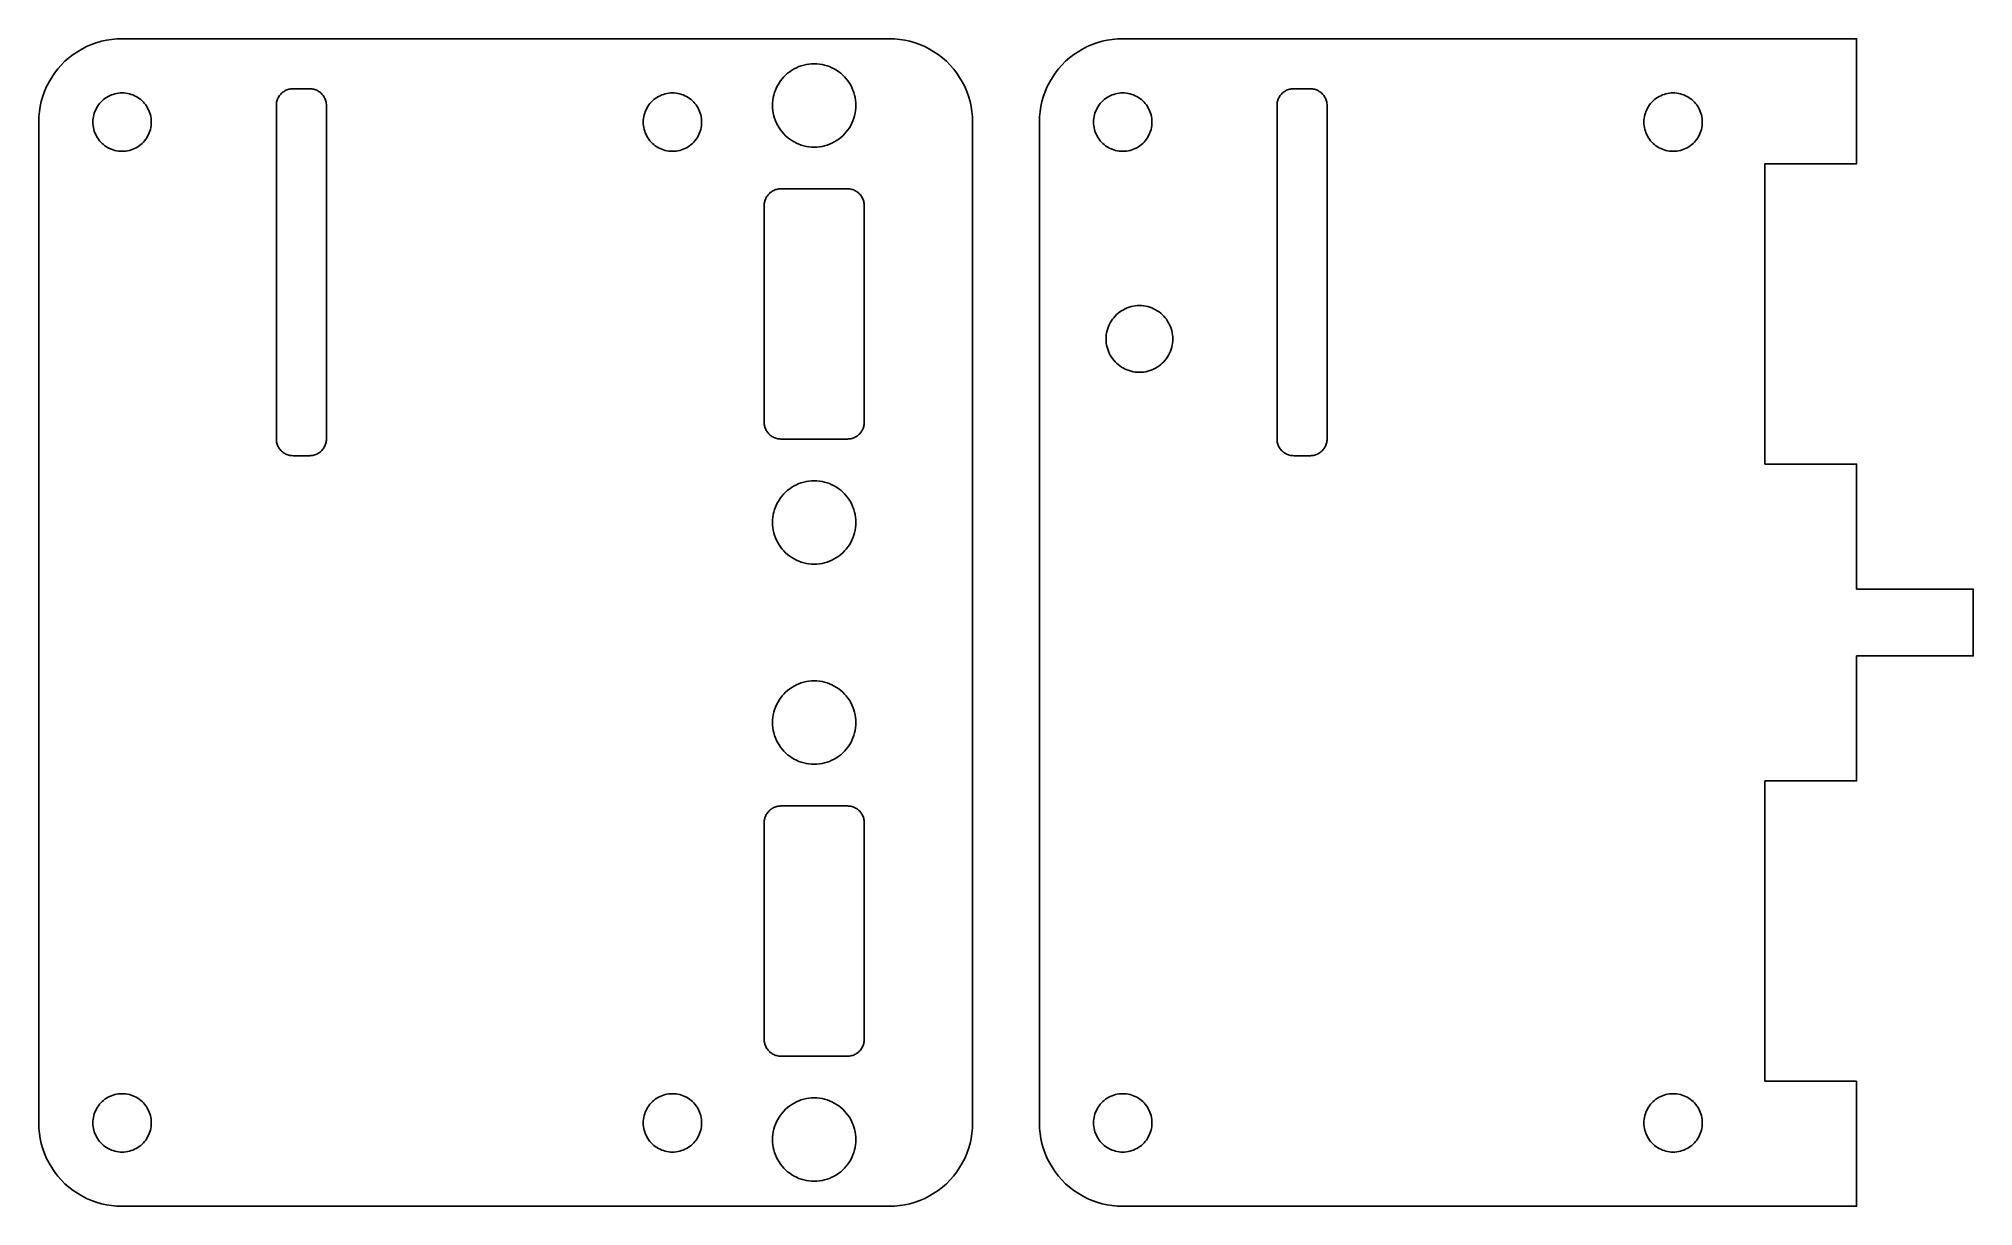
# Model space of a CAD drawing. Extents: x 0 to 116, y 0 to 70.
import ezdxf

# ---------------------------------------------------------------- set-up
doc = ezdxf.new("R2010")
doc.units = 0
doc.layers.get('0').update_dxf_attribs({"linetype": 'CONTINUOUS'})

msp = doc.modelspace()

# ---------------------------------------------------------------- linework, layer by layer
for points in [[(51.314, 0.00987), (51.6267, 0.03943), (51.9369, 0.08856), (52.2434, 0.15708), (52.5451, 0.24472), (52.8406, 0.35112), (53.1289, 0.47586), (53.4088, 0.61847), (53.6791, 0.77836), (53.9389, 0.95491), (54.1871, 1.14743), (54.4227, 1.35516), (54.6448, 1.57726), (54.8526, 1.81288), (55.0451, 2.06107), (55.2216, 2.32087), (55.3815, 2.59123), (55.5241, 2.8711), (55.6489, 3.15938), (55.7553, 3.45492), (55.8429, 3.75655), (55.9114, 4.06309), (55.9606, 4.37333), (55.9901, 4.68605), (56, 5), (56, 65), (55.9901, 65.314), (55.9606, 65.6267), (55.9114, 65.9369), (55.8429, 66.2434), (55.7553, 66.5451), (55.6489, 66.8406), (55.5241, 67.1289), (55.3815, 67.4088), (55.2216, 67.6791), (55.0451, 67.9389), (54.8526, 68.1871), (54.6448, 68.4227), (54.4227, 68.6448), (54.1871, 68.8526), (53.9389, 69.0451), (53.6791, 69.2216), (53.4088, 69.3815), (53.1289, 69.5241), (52.8406, 69.6489), (52.5451, 69.7553), (52.2434, 69.8429), (51.9369, 69.9114), (51.6267, 69.9606), (51.314, 69.9901), (51, 70), (5, 70), (4.68605, 69.9901), (4.37333, 69.9606), (4.06309, 69.9114), (3.75655, 69.8429), (3.45492, 69.7553), (3.15938, 69.6489), (2.8711, 69.5241), (2.59123, 69.3815), (2.32087, 69.2216), (2.06107, 69.0451), (1.81288, 68.8526), (1.57726, 68.6448), (1.35516, 68.4227), (1.14743, 68.1871), (0.95491, 67.9389), (0.77836, 67.6791), (0.61847, 67.4088), (0.47586, 67.1289), (0.35112, 66.8406), (0.24472, 66.5451), (0.15708, 66.2434), (0.08856, 65.9369), (0.03943, 65.6267), (0.00987, 65.314), (0, 65), (0, 5), (0.00987, 4.68605), (0.03943, 4.37333), (0.08856, 4.06309), (0.15708, 3.75655), (0.24472, 3.45492), (0.35112, 3.15938), (0.47586, 2.8711), (0.61847, 2.59123), (0.77836, 2.32087), (0.95491, 2.06107), (1.14743, 1.81288), (1.35516, 1.57726), (1.57726, 1.35516), (1.81288, 1.14743), (2.06107, 0.95491), (2.32087, 0.77836), (2.59123, 0.61847), (2.8711, 0.47586), (3.15938, 0.35112), (3.45492, 0.24472), (3.75655, 0.15708), (4.06309, 0.08856), (4.37333, 0.03943), (4.68605, 0.00987), (5, 0), (51, 0)], [(109, 7.5), (103.5, 7.5), (103.5, 25.5), (109, 25.5), (109, 33), (116, 33), (116, 37), (109, 37), (109, 44.5), (103.5, 44.5), (103.5, 62.5), (109, 62.5), (109, 70), (65, 70), (64.686, 69.9901), (64.3733, 69.9606), (64.0631, 69.9114), (63.7566, 69.8429), (63.4549, 69.7553), (63.1594, 69.6489), (62.8711, 69.5241), (62.5912, 69.3815), (62.3209, 69.2216), (62.0611, 69.0451), (61.8129, 68.8526), (61.5773, 68.6448), (61.3552, 68.4227), (61.1474, 68.1871), (60.9549, 67.9389), (60.7784, 67.6791), (60.6185, 67.4088), (60.4759, 67.1289), (60.3511, 66.8406), (60.2447, 66.5451), (60.1571, 66.2434), (60.0886, 65.9369), (60.0394, 65.6267), (60.0099, 65.314), (60, 65), (60, 5), (60.0099, 4.68605), (60.0394, 4.37333), (60.0886, 4.06309), (60.1571, 3.75655), (60.2447, 3.45492), (60.3511, 3.15938), (60.4759, 2.8711), (60.6185, 2.59123), (60.7784, 2.32087), (60.9549, 2.06107), (61.1474, 1.81288), (61.3552, 1.57726), (61.5773, 1.35516), (61.8129, 1.14743), (62.0611, 0.95491), (62.3209, 0.77836), (62.5912, 0.61847), (62.8711, 0.47586), (63.1594, 0.35112), (63.4549, 0.24472), (63.7566, 0.15708), (64.0631, 0.08856), (64.3733, 0.03943), (64.686, 0.00987), (65, 0), (109, 0)], [(46.343, 63.5049), (46.1867, 63.5197), (46.0315, 63.5443), (45.8783, 63.5785), (45.7275, 63.6224), (45.5797, 63.6756), (45.4356, 63.7379), (45.2956, 63.8092), (45.1604, 63.8892), (45.0305, 63.9775), (44.9064, 64.0737), (44.7886, 64.1776), (44.6776, 64.2886), (44.5737, 64.4064), (44.4775, 64.5305), (44.3892, 64.6604), (44.3092, 64.7956), (44.2379, 64.9356), (44.1756, 65.0797), (44.1224, 65.2275), (44.0785, 65.3783), (44.0443, 65.5315), (44.0197, 65.6867), (44.0049, 65.843), (44, 66), (44.0049, 66.157), (44.0197, 66.3133), (44.0443, 66.4685), (44.0785, 66.6217), (44.1224, 66.7725), (44.1756, 66.9203), (44.2379, 67.0644), (44.3092, 67.2044), (44.3892, 67.3396), (44.4775, 67.4695), (44.5737, 67.5936), (44.6776, 67.7114), (44.7886, 67.8224), (44.9064, 67.9263), (45.0305, 68.0225), (45.1604, 68.1108), (45.2956, 68.1908), (45.4356, 68.2621), (45.5797, 68.3244), (45.7275, 68.3776), (45.8783, 68.4215), (46.0315, 68.4557), (46.1867, 68.4803), (46.343, 68.4951), (46.5, 68.5), (46.657, 68.4951), (46.8133, 68.4803), (46.9685, 68.4557), (47.1217, 68.4215), (47.2725, 68.3776), (47.4203, 68.3244), (47.5644, 68.2621), (47.7044, 68.1908), (47.8396, 68.1108), (47.9695, 68.0225), (48.0936, 67.9263), (48.2114, 67.8224), (48.3224, 67.7114), (48.4263, 67.5936), (48.5225, 67.4695), (48.6108, 67.3396), (48.6908, 67.2044), (48.7621, 67.0644), (48.8244, 66.9203), (48.8776, 66.7725), (48.9215, 66.6217), (48.9557, 66.4685), (48.9803, 66.3133), (48.9951, 66.157), (49, 66), (48.9951, 65.843), (48.9803, 65.6867), (48.9557, 65.5315), (48.9215, 65.3783), (48.8776, 65.2275), (48.8244, 65.0797), (48.7621, 64.9356), (48.6908, 64.7956), (48.6108, 64.6604), (48.5225, 64.5305), (48.4263, 64.4064), (48.3224, 64.2886), (48.2114, 64.1776), (48.0936, 64.0737), (47.9695, 63.9775), (47.8396, 63.8892), (47.7044, 63.8092), (47.5644, 63.7379), (47.4203, 63.6756), (47.2725, 63.6224), (47.1217, 63.5785), (46.9685, 63.5443), (46.8133, 63.5197), (46.657, 63.5049), (46.5, 63.5)], [(4.89012, 63.2535), (4.78067, 63.2638), (4.67208, 63.281), (4.56479, 63.305), (4.45922, 63.3357), (4.35578, 63.3729), (4.25489, 63.4166), (4.15693, 63.4665), (4.0623, 63.5224), (3.97138, 63.5842), (3.88451, 63.6516), (3.80204, 63.7243), (3.7243, 63.802), (3.6516, 63.8845), (3.58422, 63.9714), (3.52243, 64.0623), (3.46646, 64.1569), (3.41655, 64.2549), (3.37289, 64.3558), (3.33565, 64.4592), (3.30498, 64.5648), (3.281, 64.6721), (3.2638, 64.7807), (3.25345, 64.8901), (3.25, 65), (3.25345, 65.1099), (3.2638, 65.2193), (3.281, 65.3279), (3.30498, 65.4352), (3.33565, 65.5408), (3.37289, 65.6442), (3.41655, 65.7451), (3.46646, 65.8431), (3.52243, 65.9377), (3.58422, 66.0286), (3.6516, 66.1155), (3.7243, 66.198), (3.80204, 66.2757), (3.88451, 66.3484), (3.97138, 66.4158), (4.0623, 66.4776), (4.15693, 66.5335), (4.25489, 66.5834), (4.35578, 66.6271), (4.45922, 66.6643), (4.56479, 66.695), (4.67208, 66.719), (4.78067, 66.7362), (4.89012, 66.7465), (5, 66.75), (5.10988, 66.7465), (5.21933, 66.7362), (5.32792, 66.719), (5.43521, 66.695), (5.54078, 66.6643), (5.64422, 66.6271), (5.74511, 66.5834), (5.84307, 66.5335), (5.9377, 66.4776), (6.02862, 66.4158), (6.11549, 66.3484), (6.19796, 66.2757), (6.2757, 66.198), (6.3484, 66.1155), (6.41578, 66.0286), (6.47757, 65.9377), (6.53354, 65.8431), (6.58345, 65.7451), (6.62711, 65.6442), (6.66435, 65.5408), (6.69502, 65.4352), (6.719, 65.3279), (6.7362, 65.2193), (6.74655, 65.1099), (6.75, 65), (6.74655, 64.8901), (6.7362, 64.7807), (6.719, 64.6721), (6.69502, 64.5648), (6.66435, 64.4592), (6.62711, 64.3558), (6.58345, 64.2549), (6.53354, 64.1569), (6.47757, 64.0623), (6.41578, 63.9714), (6.3484, 63.8845), (6.2757, 63.802), (6.19796, 63.7243), (6.11549, 63.6516), (6.02862, 63.5842), (5.9377, 63.5224), (5.84307, 63.4665), (5.74511, 63.4166), (5.64422, 63.3729), (5.54078, 63.3357), (5.43521, 63.305), (5.32792, 63.281), (5.21933, 63.2638), (5.10988, 63.2535), (5, 63.25)], [(15.25, 45), (15.1872, 45.002), (15.1247, 45.0079), (15.0626, 45.0177), (15.0013, 45.0314), (14.941, 45.0489), (14.8819, 45.0702), (14.8242, 45.0952), (14.7682, 45.1237), (14.7142, 45.1557), (14.6622, 45.191), (14.6126, 45.2295), (14.5655, 45.271), (14.521, 45.3155), (14.4795, 45.3626), (14.441, 45.4122), (14.4057, 45.4642), (14.3737, 45.5182), (14.3452, 45.5742), (14.3202, 45.6319), (14.2989, 45.691), (14.2814, 45.7513), (14.2677, 45.8126), (14.2579, 45.8747), (14.252, 45.9372), (14.25, 46), (14.25, 66), (14.252, 66.0628), (14.2579, 66.1253), (14.2677, 66.1874), (14.2814, 66.2487), (14.2989, 66.309), (14.3202, 66.3681), (14.3452, 66.4258), (14.3737, 66.4818), (14.4057, 66.5358), (14.441, 66.5878), (14.4795, 66.6374), (14.521, 66.6845), (14.5655, 66.729), (14.6126, 66.7705), (14.6622, 66.809), (14.7142, 66.8443), (14.7682, 66.8763), (14.8242, 66.9048), (14.8819, 66.9298), (14.941, 66.9511), (15.0013, 66.9686), (15.0626, 66.9823), (15.1247, 66.9921), (15.1872, 66.998), (15.25, 67), (16.25, 67), (16.3128, 66.998), (16.3753, 66.9921), (16.4374, 66.9823), (16.4987, 66.9686), (16.559, 66.9511), (16.6181, 66.9298), (16.6758, 66.9048), (16.7318, 66.8763), (16.7858, 66.8443), (16.8378, 66.809), (16.8874, 66.7705), (16.9345, 66.729), (16.979, 66.6845), (17.0205, 66.6374), (17.059, 66.5878), (17.0943, 66.5358), (17.1263, 66.4818), (17.1548, 66.4258), (17.1798, 66.3681), (17.2011, 66.309), (17.2186, 66.2487), (17.2323, 66.1874), (17.2421, 66.1253), (17.248, 66.0628), (17.25, 66), (17.25, 46), (17.248, 45.9372), (17.2421, 45.8747), (17.2323, 45.8126), (17.2186, 45.7513), (17.2011, 45.691), (17.1798, 45.6319), (17.1548, 45.5742), (17.1263, 45.5182), (17.0943, 45.4642), (17.059, 45.4122), (17.0205, 45.3626), (16.979, 45.3155), (16.9345, 45.271), (16.8874, 45.2295), (16.8378, 45.191), (16.7858, 45.1557), (16.7318, 45.1237), (16.6758, 45.0952), (16.6181, 45.0702), (16.559, 45.0489), (16.4987, 45.0314), (16.4374, 45.0177), (16.3753, 45.0079), (16.3128, 45.002), (16.25, 45)], [(37.8901, 63.2535), (37.7807, 63.2638), (37.6721, 63.281), (37.5648, 63.305), (37.4592, 63.3357), (37.3558, 63.3729), (37.2549, 63.4166), (37.1569, 63.4665), (37.0623, 63.5224), (36.9714, 63.5842), (36.8845, 63.6516), (36.802, 63.7243), (36.7243, 63.802), (36.6516, 63.8845), (36.5842, 63.9714), (36.5224, 64.0623), (36.4665, 64.1569), (36.4166, 64.2549), (36.3729, 64.3558), (36.3357, 64.4592), (36.305, 64.5648), (36.281, 64.6721), (36.2638, 64.7807), (36.2535, 64.8901), (36.25, 65), (36.2535, 65.1099), (36.2638, 65.2193), (36.281, 65.3279), (36.305, 65.4352), (36.3357, 65.5408), (36.3729, 65.6442), (36.4166, 65.7451), (36.4665, 65.8431), (36.5224, 65.9377), (36.5842, 66.0286), (36.6516, 66.1155), (36.7243, 66.198), (36.802, 66.2757), (36.8845, 66.3484), (36.9714, 66.4158), (37.0623, 66.4776), (37.1569, 66.5335), (37.2549, 66.5834), (37.3558, 66.6271), (37.4592, 66.6643), (37.5648, 66.695), (37.6721, 66.719), (37.7807, 66.7362), (37.8901, 66.7465), (38, 66.75), (38.1099, 66.7465), (38.2193, 66.7362), (38.3279, 66.719), (38.4352, 66.695), (38.5408, 66.6643), (38.6442, 66.6271), (38.7451, 66.5834), (38.8431, 66.5335), (38.9377, 66.4776), (39.0286, 66.4158), (39.1155, 66.3484), (39.198, 66.2757), (39.2757, 66.198), (39.3484, 66.1155), (39.4158, 66.0286), (39.4776, 65.9377), (39.5335, 65.8431), (39.5834, 65.7451), (39.6271, 65.6442), (39.6643, 65.5408), (39.695, 65.4352), (39.719, 65.3279), (39.7362, 65.2193), (39.7465, 65.1099), (39.75, 65), (39.7465, 64.8901), (39.7362, 64.7807), (39.719, 64.6721), (39.695, 64.5648), (39.6643, 64.4592), (39.6271, 64.3558), (39.5834, 64.2549), (39.5335, 64.1569), (39.4776, 64.0623), (39.4158, 63.9714), (39.3484, 63.8845), (39.2757, 63.802), (39.198, 63.7243), (39.1155, 63.6516), (39.0286, 63.5842), (38.9377, 63.5224), (38.8431, 63.4665), (38.7451, 63.4166), (38.6442, 63.3729), (38.5408, 63.3357), (38.4352, 63.305), (38.3279, 63.281), (38.2193, 63.2638), (38.1099, 63.2535), (38, 63.25)], [(64.8901, 63.2535), (64.7807, 63.2638), (64.6721, 63.281), (64.5648, 63.305), (64.4592, 63.3357), (64.3558, 63.3729), (64.2549, 63.4166), (64.1569, 63.4665), (64.0623, 63.5224), (63.9714, 63.5842), (63.8845, 63.6516), (63.802, 63.7243), (63.7243, 63.802), (63.6516, 63.8845), (63.5842, 63.9714), (63.5224, 64.0623), (63.4665, 64.1569), (63.4166, 64.2549), (63.3729, 64.3558), (63.3357, 64.4592), (63.305, 64.5648), (63.281, 64.6721), (63.2638, 64.7807), (63.2535, 64.8901), (63.25, 65), (63.2535, 65.1099), (63.2638, 65.2193), (63.281, 65.3279), (63.305, 65.4352), (63.3357, 65.5408), (63.3729, 65.6442), (63.4166, 65.7451), (63.4665, 65.8431), (63.5224, 65.9377), (63.5842, 66.0286), (63.6516, 66.1155), (63.7243, 66.198), (63.802, 66.2757), (63.8845, 66.3484), (63.9714, 66.4158), (64.0623, 66.4776), (64.1569, 66.5335), (64.2549, 66.5834), (64.3558, 66.6271), (64.4592, 66.6643), (64.5648, 66.695), (64.6721, 66.719), (64.7807, 66.7362), (64.8901, 66.7465), (65, 66.75), (65.1099, 66.7465), (65.2193, 66.7362), (65.3279, 66.719), (65.4352, 66.695), (65.5408, 66.6643), (65.6442, 66.6271), (65.7451, 66.5834), (65.8431, 66.5335), (65.9377, 66.4776), (66.0286, 66.4158), (66.1155, 66.3484), (66.198, 66.2757), (66.2757, 66.198), (66.3484, 66.1155), (66.4158, 66.0286), (66.4776, 65.9377), (66.5335, 65.8431), (66.5834, 65.7451), (66.6271, 65.6442), (66.6643, 65.5408), (66.695, 65.4352), (66.719, 65.3279), (66.7362, 65.2193), (66.7465, 65.1099), (66.75, 65), (66.7465, 64.8901), (66.7362, 64.7807), (66.719, 64.6721), (66.695, 64.5648), (66.6643, 64.4592), (66.6271, 64.3558), (66.5834, 64.2549), (66.5335, 64.1569), (66.4776, 64.0623), (66.4158, 63.9714), (66.3484, 63.8845), (66.2757, 63.802), (66.198, 63.7243), (66.1155, 63.6516), (66.0286, 63.5842), (65.9377, 63.5224), (65.8431, 63.4665), (65.7451, 63.4166), (65.6442, 63.3729), (65.5408, 63.3357), (65.4352, 63.305), (65.3279, 63.281), (65.2193, 63.2638), (65.1099, 63.2535), (65, 63.25)], [(75.25, 45), (75.1872, 45.002), (75.1247, 45.0079), (75.0626, 45.0177), (75.0013, 45.0314), (74.941, 45.0489), (74.8819, 45.0702), (74.8242, 45.0952), (74.7682, 45.1237), (74.7142, 45.1557), (74.6622, 45.191), (74.6126, 45.2295), (74.5655, 45.271), (74.521, 45.3155), (74.4795, 45.3626), (74.441, 45.4122), (74.4057, 45.4642), (74.3737, 45.5182), (74.3452, 45.5742), (74.3202, 45.6319), (74.2989, 45.691), (74.2814, 45.7513), (74.2677, 45.8126), (74.2579, 45.8747), (74.252, 45.9372), (74.25, 46), (74.25, 66), (74.252, 66.0628), (74.2579, 66.1253), (74.2677, 66.1874), (74.2814, 66.2487), (74.2989, 66.309), (74.3202, 66.3681), (74.3452, 66.4258), (74.3737, 66.4818), (74.4057, 66.5358), (74.441, 66.5878), (74.4795, 66.6374), (74.521, 66.6845), (74.5655, 66.729), (74.6126, 66.7705), (74.6622, 66.809), (74.7142, 66.8443), (74.7682, 66.8763), (74.8242, 66.9048), (74.8819, 66.9298), (74.941, 66.9511), (75.0013, 66.9686), (75.0626, 66.9823), (75.1247, 66.9921), (75.1872, 66.998), (75.25, 67), (76.25, 67), (76.3128, 66.998), (76.3753, 66.9921), (76.4374, 66.9823), (76.4987, 66.9686), (76.559, 66.9511), (76.6181, 66.9298), (76.6758, 66.9048), (76.7318, 66.8763), (76.7858, 66.8443), (76.8378, 66.809), (76.8874, 66.7705), (76.9345, 66.729), (76.979, 66.6845), (77.0205, 66.6374), (77.059, 66.5878), (77.0943, 66.5358), (77.1263, 66.4818), (77.1548, 66.4258), (77.1798, 66.3681), (77.2011, 66.309), (77.2186, 66.2487), (77.2323, 66.1874), (77.2421, 66.1253), (77.248, 66.0628), (77.25, 66), (77.25, 46), (77.248, 45.9372), (77.2421, 45.8747), (77.2323, 45.8126), (77.2186, 45.7513), (77.2011, 45.691), (77.1798, 45.6319), (77.1548, 45.5742), (77.1263, 45.5182), (77.0943, 45.4642), (77.059, 45.4122), (77.0205, 45.3626), (76.979, 45.3155), (76.9345, 45.271), (76.8874, 45.2295), (76.8378, 45.191), (76.7858, 45.1557), (76.7318, 45.1237), (76.6758, 45.0952), (76.6181, 45.0702), (76.559, 45.0489), (76.4987, 45.0314), (76.4374, 45.0177), (76.3753, 45.0079), (76.3128, 45.002), (76.25, 45)], [(97.8901, 63.2535), (97.7807, 63.2638), (97.6721, 63.281), (97.5648, 63.305), (97.4592, 63.3357), (97.3558, 63.3729), (97.2549, 63.4166), (97.1569, 63.4665), (97.0623, 63.5224), (96.9714, 63.5842), (96.8845, 63.6516), (96.802, 63.7243), (96.7243, 63.802), (96.6516, 63.8845), (96.5842, 63.9714), (96.5224, 64.0623), (96.4665, 64.1569), (96.4166, 64.2549), (96.3729, 64.3558), (96.3357, 64.4592), (96.305, 64.5648), (96.281, 64.6721), (96.2638, 64.7807), (96.2535, 64.8901), (96.25, 65), (96.2535, 65.1099), (96.2638, 65.2193), (96.281, 65.3279), (96.305, 65.4352), (96.3357, 65.5408), (96.3729, 65.6442), (96.4166, 65.7451), (96.4665, 65.8431), (96.5224, 65.9377), (96.5842, 66.0286), (96.6516, 66.1155), (96.7243, 66.198), (96.802, 66.2757), (96.8845, 66.3484), (96.9714, 66.4158), (97.0623, 66.4776), (97.1569, 66.5335), (97.2549, 66.5834), (97.3558, 66.6271), (97.4592, 66.6643), (97.5648, 66.695), (97.6721, 66.719), (97.7807, 66.7362), (97.8901, 66.7465), (98, 66.75), (98.1099, 66.7465), (98.2193, 66.7362), (98.3279, 66.719), (98.4352, 66.695), (98.5408, 66.6643), (98.6442, 66.6271), (98.7451, 66.5834), (98.8431, 66.5335), (98.9377, 66.4776), (99.0286, 66.4158), (99.1155, 66.3484), (99.198, 66.2757), (99.2757, 66.198), (99.3484, 66.1155), (99.4158, 66.0286), (99.4776, 65.9377), (99.5335, 65.8431), (99.5834, 65.7451), (99.6271, 65.6442), (99.6643, 65.5408), (99.695, 65.4352), (99.719, 65.3279), (99.7362, 65.2193), (99.7465, 65.1099), (99.75, 65), (99.7465, 64.8901), (99.7362, 64.7807), (99.719, 64.6721), (99.695, 64.5648), (99.6643, 64.4592), (99.6271, 64.3558), (99.5834, 64.2549), (99.5335, 64.1569), (99.4776, 64.0623), (99.4158, 63.9714), (99.3484, 63.8845), (99.2757, 63.802), (99.198, 63.7243), (99.1155, 63.6516), (99.0286, 63.5842), (98.9377, 63.5224), (98.8431, 63.4665), (98.7451, 63.4166), (98.6442, 63.3729), (98.5408, 63.3357), (98.4352, 63.305), (98.3279, 63.281), (98.2193, 63.2638), (98.1099, 63.2535), (98, 63.25)], [(44.5, 46), (44.4372, 46.002), (44.3747, 46.0079), (44.3126, 46.0177), (44.2513, 46.0314), (44.191, 46.0489), (44.1319, 46.0702), (44.0742, 46.0952), (44.0182, 46.1237), (43.9642, 46.1557), (43.9122, 46.191), (43.8626, 46.2295), (43.8155, 46.271), (43.771, 46.3155), (43.7295, 46.3626), (43.691, 46.4122), (43.6557, 46.4642), (43.6237, 46.5182), (43.5952, 46.5742), (43.5702, 46.6319), (43.5489, 46.691), (43.5314, 46.7513), (43.5177, 46.8126), (43.5079, 46.8747), (43.502, 46.9372), (43.5, 47), (43.5, 60), (43.502, 60.0628), (43.5079, 60.1253), (43.5177, 60.1874), (43.5314, 60.2487), (43.5489, 60.309), (43.5702, 60.3681), (43.5952, 60.4258), (43.6237, 60.4818), (43.6557, 60.5358), (43.691, 60.5878), (43.7295, 60.6374), (43.771, 60.6845), (43.8155, 60.729), (43.8626, 60.7705), (43.9122, 60.809), (43.9642, 60.8443), (44.0182, 60.8763), (44.0742, 60.9048), (44.1319, 60.9298), (44.191, 60.9511), (44.2513, 60.9686), (44.3126, 60.9823), (44.3747, 60.9921), (44.4372, 60.998), (44.5, 61), (48.5, 61), (48.5628, 60.998), (48.6253, 60.9921), (48.6874, 60.9823), (48.7487, 60.9686), (48.809, 60.9511), (48.8681, 60.9298), (48.9258, 60.9048), (48.9818, 60.8763), (49.0358, 60.8443), (49.0878, 60.809), (49.1374, 60.7705), (49.1845, 60.729), (49.229, 60.6845), (49.2705, 60.6374), (49.309, 60.5878), (49.3443, 60.5358), (49.3763, 60.4818), (49.4048, 60.4258), (49.4298, 60.3681), (49.4511, 60.309), (49.4686, 60.2487), (49.4823, 60.1874), (49.4921, 60.1253), (49.498, 60.0628), (49.5, 60), (49.5, 47), (49.498, 46.9372), (49.4921, 46.8747), (49.4823, 46.8126), (49.4686, 46.7513), (49.4511, 46.691), (49.4298, 46.6319), (49.4048, 46.5742), (49.3763, 46.5182), (49.3443, 46.4642), (49.309, 46.4122), (49.2705, 46.3626), (49.229, 46.3155), (49.1845, 46.271), (49.1374, 46.2295), (49.0878, 46.191), (49.0358, 46.1557), (48.9818, 46.1237), (48.9258, 46.0952), (48.8681, 46.0702), (48.809, 46.0489), (48.7487, 46.0314), (48.6874, 46.0177), (48.6253, 46.0079), (48.5628, 46.002), (48.5, 46)], [(65.8744, 50.0039), (65.7493, 50.0158), (65.6252, 50.0354), (65.5026, 50.0628), (65.382, 50.0979), (65.2638, 50.1404), (65.1484, 50.1903), (65.0365, 50.2474), (64.9283, 50.3113), (64.8244, 50.382), (64.7252, 50.459), (64.6309, 50.5421), (64.5421, 50.6309), (64.459, 50.7252), (64.382, 50.8244), (64.3113, 50.9283), (64.2474, 51.0365), (64.1903, 51.1484), (64.1404, 51.2638), (64.0979, 51.382), (64.0628, 51.5026), (64.0354, 51.6252), (64.0158, 51.7493), (64.0039, 51.8744), (64, 52), (64.0039, 52.1256), (64.0158, 52.2507), (64.0354, 52.3748), (64.0628, 52.4974), (64.0979, 52.618), (64.1404, 52.7362), (64.1903, 52.8516), (64.2474, 52.9635), (64.3113, 53.0717), (64.382, 53.1756), (64.459, 53.2748), (64.5421, 53.3691), (64.6309, 53.4579), (64.7252, 53.541), (64.8244, 53.618), (64.9283, 53.6887), (65.0365, 53.7526), (65.1484, 53.8097), (65.2638, 53.8596), (65.382, 53.9021), (65.5026, 53.9372), (65.6252, 53.9646), (65.7493, 53.9842), (65.8744, 53.9961), (66, 54), (66.1256, 53.9961), (66.2507, 53.9842), (66.3748, 53.9646), (66.4974, 53.9372), (66.618, 53.9021), (66.7362, 53.8596), (66.8516, 53.8097), (66.9635, 53.7526), (67.0717, 53.6887), (67.1756, 53.618), (67.2748, 53.541), (67.3691, 53.4579), (67.4579, 53.3691), (67.541, 53.2748), (67.618, 53.1756), (67.6887, 53.0717), (67.7526, 52.9635), (67.8097, 52.8516), (67.8596, 52.7362), (67.9021, 52.618), (67.9372, 52.4974), (67.9646, 52.3748), (67.9842, 52.2507), (67.9961, 52.1256), (68, 52), (67.9961, 51.8744), (67.9842, 51.7493), (67.9646, 51.6252), (67.9372, 51.5026), (67.9021, 51.382), (67.8596, 51.2638), (67.8097, 51.1484), (67.7526, 51.0365), (67.6887, 50.9283), (67.618, 50.8244), (67.541, 50.7252), (67.4579, 50.6309), (67.3691, 50.5421), (67.2748, 50.459), (67.1756, 50.382), (67.0717, 50.3113), (66.9635, 50.2474), (66.8516, 50.1903), (66.7362, 50.1404), (66.618, 50.0979), (66.4974, 50.0628), (66.3748, 50.0354), (66.2507, 50.0158), (66.1256, 50.0039), (66, 50)], [(46.343, 38.5049), (46.1867, 38.5197), (46.0315, 38.5443), (45.8783, 38.5785), (45.7275, 38.6224), (45.5797, 38.6756), (45.4356, 38.7379), (45.2956, 38.8092), (45.1604, 38.8892), (45.0305, 38.9775), (44.9064, 39.0737), (44.7886, 39.1776), (44.6776, 39.2886), (44.5737, 39.4064), (44.4775, 39.5305), (44.3892, 39.6604), (44.3092, 39.7956), (44.2379, 39.9356), (44.1756, 40.0797), (44.1224, 40.2275), (44.0785, 40.3783), (44.0443, 40.5315), (44.0197, 40.6867), (44.0049, 40.843), (44, 41), (44.0049, 41.157), (44.0197, 41.3133), (44.0443, 41.4685), (44.0785, 41.6217), (44.1224, 41.7725), (44.1756, 41.9203), (44.2379, 42.0644), (44.3092, 42.2044), (44.3892, 42.3396), (44.4775, 42.4695), (44.5737, 42.5936), (44.6776, 42.7114), (44.7886, 42.8224), (44.9064, 42.9263), (45.0305, 43.0225), (45.1604, 43.1108), (45.2956, 43.1908), (45.4356, 43.2621), (45.5797, 43.3244), (45.7275, 43.3776), (45.8783, 43.4215), (46.0315, 43.4557), (46.1867, 43.4803), (46.343, 43.4951), (46.5, 43.5), (46.657, 43.4951), (46.8133, 43.4803), (46.9685, 43.4557), (47.1217, 43.4215), (47.2725, 43.3776), (47.4203, 43.3244), (47.5644, 43.2621), (47.7044, 43.1908), (47.8396, 43.1108), (47.9695, 43.0225), (48.0936, 42.9263), (48.2114, 42.8224), (48.3224, 42.7114), (48.4263, 42.5936), (48.5225, 42.4695), (48.6108, 42.3396), (48.6908, 42.2044), (48.7621, 42.0644), (48.8244, 41.9203), (48.8776, 41.7725), (48.9215, 41.6217), (48.9557, 41.4685), (48.9803, 41.3133), (48.9951, 41.157), (49, 41), (48.9951, 40.843), (48.9803, 40.6867), (48.9557, 40.5315), (48.9215, 40.3783), (48.8776, 40.2275), (48.8244, 40.0797), (48.7621, 39.9356), (48.6908, 39.7956), (48.6108, 39.6604), (48.5225, 39.5305), (48.4263, 39.4064), (48.3224, 39.2886), (48.2114, 39.1776), (48.0936, 39.0737), (47.9695, 38.9775), (47.8396, 38.8892), (47.7044, 38.8092), (47.5644, 38.7379), (47.4203, 38.6756), (47.2725, 38.6224), (47.1217, 38.5785), (46.9685, 38.5443), (46.8133, 38.5197), (46.657, 38.5049), (46.5, 38.5)], [(46.343, 26.5049), (46.1867, 26.5197), (46.0315, 26.5443), (45.8783, 26.5785), (45.7275, 26.6224), (45.5797, 26.6756), (45.4356, 26.7379), (45.2956, 26.8092), (45.1604, 26.8892), (45.0305, 26.9775), (44.9064, 27.0737), (44.7886, 27.1776), (44.6776, 27.2886), (44.5737, 27.4064), (44.4775, 27.5305), (44.3892, 27.6604), (44.3092, 27.7956), (44.2379, 27.9356), (44.1756, 28.0797), (44.1224, 28.2275), (44.0785, 28.3783), (44.0443, 28.5315), (44.0197, 28.6867), (44.0049, 28.843), (44, 29), (44.0049, 29.157), (44.0197, 29.3133), (44.0443, 29.4685), (44.0785, 29.6217), (44.1224, 29.7725), (44.1756, 29.9203), (44.2379, 30.0644), (44.3092, 30.2044), (44.3892, 30.3396), (44.4775, 30.4695), (44.5737, 30.5936), (44.6776, 30.7114), (44.7886, 30.8224), (44.9064, 30.9263), (45.0305, 31.0225), (45.1604, 31.1108), (45.2956, 31.1908), (45.4356, 31.2621), (45.5797, 31.3244), (45.7275, 31.3776), (45.8783, 31.4215), (46.0315, 31.4557), (46.1867, 31.4803), (46.343, 31.4951), (46.5, 31.5), (46.657, 31.4951), (46.8133, 31.4803), (46.9685, 31.4557), (47.1217, 31.4215), (47.2725, 31.3776), (47.4203, 31.3244), (47.5644, 31.2621), (47.7044, 31.1908), (47.8396, 31.1108), (47.9695, 31.0225), (48.0936, 30.9263), (48.2114, 30.8224), (48.3224, 30.7114), (48.4263, 30.5936), (48.5225, 30.4695), (48.6108, 30.3396), (48.6908, 30.2044), (48.7621, 30.0644), (48.8244, 29.9203), (48.8776, 29.7725), (48.9215, 29.6217), (48.9557, 29.4685), (48.9803, 29.3133), (48.9951, 29.157), (49, 29), (48.9951, 28.843), (48.9803, 28.6867), (48.9557, 28.5315), (48.9215, 28.3783), (48.8776, 28.2275), (48.8244, 28.0797), (48.7621, 27.9356), (48.6908, 27.7956), (48.6108, 27.6604), (48.5225, 27.5305), (48.4263, 27.4064), (48.3224, 27.2886), (48.2114, 27.1776), (48.0936, 27.0737), (47.9695, 26.9775), (47.8396, 26.8892), (47.7044, 26.8092), (47.5644, 26.7379), (47.4203, 26.6756), (47.2725, 26.6224), (47.1217, 26.5785), (46.9685, 26.5443), (46.8133, 26.5197), (46.657, 26.5049), (46.5, 26.5)], [(44.5, 9), (44.4372, 9.00197), (44.3747, 9.00789), (44.3126, 9.01771), (44.2513, 9.03142), (44.191, 9.04894), (44.1319, 9.07022), (44.0742, 9.09517), (44.0182, 9.12369), (43.9642, 9.15567), (43.9122, 9.19098), (43.8626, 9.22949), (43.8155, 9.27103), (43.771, 9.31545), (43.7295, 9.36258), (43.691, 9.41221), (43.6557, 9.46417), (43.6237, 9.51825), (43.5952, 9.57422), (43.5702, 9.63188), (43.5489, 9.69098), (43.5314, 9.75131), (43.5177, 9.81262), (43.5079, 9.87467), (43.502, 9.93721), (43.5, 10), (43.5, 23), (43.502, 23.0628), (43.5079, 23.1253), (43.5177, 23.1874), (43.5314, 23.2487), (43.5489, 23.309), (43.5702, 23.3681), (43.5952, 23.4258), (43.6237, 23.4818), (43.6557, 23.5358), (43.691, 23.5878), (43.7295, 23.6374), (43.771, 23.6845), (43.8155, 23.729), (43.8626, 23.7705), (43.9122, 23.809), (43.9642, 23.8443), (44.0182, 23.8763), (44.0742, 23.9048), (44.1319, 23.9298), (44.191, 23.9511), (44.2513, 23.9686), (44.3126, 23.9823), (44.3747, 23.9921), (44.4372, 23.998), (44.5, 24), (48.5, 24), (48.5628, 23.998), (48.6253, 23.9921), (48.6874, 23.9823), (48.7487, 23.9686), (48.809, 23.9511), (48.8681, 23.9298), (48.9258, 23.9048), (48.9818, 23.8763), (49.0358, 23.8443), (49.0878, 23.809), (49.1374, 23.7705), (49.1845, 23.729), (49.229, 23.6845), (49.2705, 23.6374), (49.309, 23.5878), (49.3443, 23.5358), (49.3763, 23.4818), (49.4048, 23.4258), (49.4298, 23.3681), (49.4511, 23.309), (49.4686, 23.2487), (49.4823, 23.1874), (49.4921, 23.1253), (49.498, 23.0628), (49.5, 23), (49.5, 10), (49.498, 9.93721), (49.4921, 9.87467), (49.4823, 9.81262), (49.4686, 9.75131), (49.4511, 9.69098), (49.4298, 9.63188), (49.4048, 9.57422), (49.3763, 9.51825), (49.3443, 9.46417), (49.309, 9.41221), (49.2705, 9.36258), (49.229, 9.31545), (49.1845, 9.27103), (49.1374, 9.22949), (49.0878, 9.19098), (49.0358, 9.15567), (48.9818, 9.12369), (48.9258, 9.09517), (48.8681, 9.07022), (48.809, 9.04894), (48.7487, 9.03142), (48.6874, 9.01771), (48.6253, 9.00789), (48.5628, 9.00197), (48.5, 9)], [(4.89012, 3.25345), (4.78067, 3.2638), (4.67208, 3.281), (4.56479, 3.30498), (4.45922, 3.33565), (4.35578, 3.37289), (4.25489, 3.41655), (4.15693, 3.46646), (4.0623, 3.52243), (3.97138, 3.58422), (3.88451, 3.6516), (3.80204, 3.7243), (3.7243, 3.80204), (3.6516, 3.88451), (3.58422, 3.97138), (3.52243, 4.0623), (3.46646, 4.15693), (3.41655, 4.25489), (3.37289, 4.35578), (3.33565, 4.45922), (3.30498, 4.56479), (3.281, 4.67208), (3.2638, 4.78067), (3.25345, 4.89012), (3.25, 5), (3.25345, 5.10988), (3.2638, 5.21933), (3.281, 5.32792), (3.30498, 5.43521), (3.33565, 5.54078), (3.37289, 5.64422), (3.41655, 5.74511), (3.46646, 5.84307), (3.52243, 5.9377), (3.58422, 6.02862), (3.6516, 6.11549), (3.7243, 6.19796), (3.80204, 6.2757), (3.88451, 6.3484), (3.97138, 6.41578), (4.0623, 6.47757), (4.15693, 6.53354), (4.25489, 6.58345), (4.35578, 6.62711), (4.45922, 6.66435), (4.56479, 6.69502), (4.67208, 6.719), (4.78067, 6.7362), (4.89012, 6.74655), (5, 6.75), (5.10988, 6.74655), (5.21933, 6.7362), (5.32792, 6.719), (5.43521, 6.69502), (5.54078, 6.66435), (5.64422, 6.62711), (5.74511, 6.58345), (5.84307, 6.53354), (5.9377, 6.47757), (6.02862, 6.41578), (6.11549, 6.3484), (6.19796, 6.2757), (6.2757, 6.19796), (6.3484, 6.11549), (6.41578, 6.02862), (6.47757, 5.9377), (6.53354, 5.84307), (6.58345, 5.74511), (6.62711, 5.64422), (6.66435, 5.54078), (6.69502, 5.43521), (6.719, 5.32792), (6.7362, 5.21933), (6.74655, 5.10988), (6.75, 5), (6.74655, 4.89012), (6.7362, 4.78067), (6.719, 4.67208), (6.69502, 4.56479), (6.66435, 4.45922), (6.62711, 4.35578), (6.58345, 4.25489), (6.53354, 4.15693), (6.47757, 4.0623), (6.41578, 3.97138), (6.3484, 3.88451), (6.2757, 3.80204), (6.19796, 3.7243), (6.11549, 3.6516), (6.02862, 3.58422), (5.9377, 3.52243), (5.84307, 3.46646), (5.74511, 3.41655), (5.64422, 3.37289), (5.54078, 3.33565), (5.43521, 3.30498), (5.32792, 3.281), (5.21933, 3.2638), (5.10988, 3.25345), (5, 3.25)], [(37.8901, 3.25345), (37.7807, 3.2638), (37.6721, 3.281), (37.5648, 3.30498), (37.4592, 3.33565), (37.3558, 3.37289), (37.2549, 3.41655), (37.1569, 3.46646), (37.0623, 3.52243), (36.9714, 3.58422), (36.8845, 3.6516), (36.802, 3.7243), (36.7243, 3.80204), (36.6516, 3.88451), (36.5842, 3.97138), (36.5224, 4.0623), (36.4665, 4.15693), (36.4166, 4.25489), (36.3729, 4.35578), (36.3357, 4.45922), (36.305, 4.56479), (36.281, 4.67208), (36.2638, 4.78067), (36.2535, 4.89012), (36.25, 5), (36.2535, 5.10988), (36.2638, 5.21933), (36.281, 5.32792), (36.305, 5.43521), (36.3357, 5.54078), (36.3729, 5.64422), (36.4166, 5.74511), (36.4665, 5.84307), (36.5224, 5.9377), (36.5842, 6.02862), (36.6516, 6.11549), (36.7243, 6.19796), (36.802, 6.2757), (36.8845, 6.3484), (36.9714, 6.41578), (37.0623, 6.47757), (37.1569, 6.53354), (37.2549, 6.58345), (37.3558, 6.62711), (37.4592, 6.66435), (37.5648, 6.69502), (37.6721, 6.719), (37.7807, 6.7362), (37.8901, 6.74655), (38, 6.75), (38.1099, 6.74655), (38.2193, 6.7362), (38.3279, 6.719), (38.4352, 6.69502), (38.5408, 6.66435), (38.6442, 6.62711), (38.7451, 6.58345), (38.8431, 6.53354), (38.9377, 6.47757), (39.0286, 6.41578), (39.1155, 6.3484), (39.198, 6.2757), (39.2757, 6.19796), (39.3484, 6.11549), (39.4158, 6.02862), (39.4776, 5.9377), (39.5335, 5.84307), (39.5834, 5.74511), (39.6271, 5.64422), (39.6643, 5.54078), (39.695, 5.43521), (39.719, 5.32792), (39.7362, 5.21933), (39.7465, 5.10988), (39.75, 5), (39.7465, 4.89012), (39.7362, 4.78067), (39.719, 4.67208), (39.695, 4.56479), (39.6643, 4.45922), (39.6271, 4.35578), (39.5834, 4.25489), (39.5335, 4.15693), (39.4776, 4.0623), (39.4158, 3.97138), (39.3484, 3.88451), (39.2757, 3.80204), (39.198, 3.7243), (39.1155, 3.6516), (39.0286, 3.58422), (38.9377, 3.52243), (38.8431, 3.46646), (38.7451, 3.41655), (38.6442, 3.37289), (38.5408, 3.33565), (38.4352, 3.30498), (38.3279, 3.281), (38.2193, 3.2638), (38.1099, 3.25345), (38, 3.25)], [(46.343, 1.50493), (46.1867, 1.51971), (46.0315, 1.54428), (45.8783, 1.57854), (45.7275, 1.62236), (45.5797, 1.67556), (45.4356, 1.73793), (45.2956, 1.80923), (45.1604, 1.88918), (45.0305, 1.97746), (44.9064, 2.07372), (44.7886, 2.17758), (44.6776, 2.28863), (44.5737, 2.40644), (44.4775, 2.53054), (44.3892, 2.66043), (44.3092, 2.79562), (44.2379, 2.93555), (44.1756, 3.07969), (44.1224, 3.22746), (44.0785, 3.37828), (44.0443, 3.53155), (44.0197, 3.68667), (44.0049, 3.84302), (44, 4), (44.0049, 4.15698), (44.0197, 4.31333), (44.0443, 4.46845), (44.0785, 4.62172), (44.1224, 4.77254), (44.1756, 4.92031), (44.2379, 5.06445), (44.3092, 5.20438), (44.3892, 5.33957), (44.4775, 5.46946), (44.5737, 5.59356), (44.6776, 5.71137), (44.7886, 5.82242), (44.9064, 5.92628), (45.0305, 6.02254), (45.1604, 6.11082), (45.2956, 6.19077), (45.4356, 6.26207), (45.5797, 6.32444), (45.7275, 6.37764), (45.8783, 6.42146), (46.0315, 6.45572), (46.1867, 6.48029), (46.343, 6.49507), (46.5, 6.5), (46.657, 6.49507), (46.8133, 6.48029), (46.9685, 6.45572), (47.1217, 6.42146), (47.2725, 6.37764), (47.4203, 6.32444), (47.5644, 6.26207), (47.7044, 6.19077), (47.8396, 6.11082), (47.9695, 6.02254), (48.0936, 5.92628), (48.2114, 5.82242), (48.3224, 5.71137), (48.4263, 5.59356), (48.5225, 5.46946), (48.6108, 5.33957), (48.6908, 5.20438), (48.7621, 5.06445), (48.8244, 4.92031), (48.8776, 4.77254), (48.9215, 4.62172), (48.9557, 4.46845), (48.9803, 4.31333), (48.9951, 4.15698), (49, 4), (48.9951, 3.84302), (48.9803, 3.68667), (48.9557, 3.53155), (48.9215, 3.37828), (48.8776, 3.22746), (48.8244, 3.07969), (48.7621, 2.93555), (48.6908, 2.79562), (48.6108, 2.66043), (48.5225, 2.53054), (48.4263, 2.40644), (48.3224, 2.28863), (48.2114, 2.17758), (48.0936, 2.07372), (47.9695, 1.97746), (47.8396, 1.88918), (47.7044, 1.80923), (47.5644, 1.73793), (47.4203, 1.67556), (47.2725, 1.62236), (47.1217, 1.57854), (46.9685, 1.54428), (46.8133, 1.51971), (46.657, 1.50493), (46.5, 1.5)], [(64.8901, 3.25345), (64.7807, 3.2638), (64.6721, 3.281), (64.5648, 3.30498), (64.4592, 3.33565), (64.3558, 3.37289), (64.2549, 3.41655), (64.1569, 3.46646), (64.0623, 3.52243), (63.9714, 3.58422), (63.8845, 3.6516), (63.802, 3.7243), (63.7243, 3.80204), (63.6516, 3.88451), (63.5842, 3.97138), (63.5224, 4.0623), (63.4665, 4.15693), (63.4166, 4.25489), (63.3729, 4.35578), (63.3357, 4.45922), (63.305, 4.56479), (63.281, 4.67208), (63.2638, 4.78067), (63.2535, 4.89012), (63.25, 5), (63.2535, 5.10988), (63.2638, 5.21933), (63.281, 5.32792), (63.305, 5.43521), (63.3357, 5.54078), (63.3729, 5.64422), (63.4166, 5.74511), (63.4665, 5.84307), (63.5224, 5.9377), (63.5842, 6.02862), (63.6516, 6.11549), (63.7243, 6.19796), (63.802, 6.2757), (63.8845, 6.3484), (63.9714, 6.41578), (64.0623, 6.47757), (64.1569, 6.53354), (64.2549, 6.58345), (64.3558, 6.62711), (64.4592, 6.66435), (64.5648, 6.69502), (64.6721, 6.719), (64.7807, 6.7362), (64.8901, 6.74655), (65, 6.75), (65.1099, 6.74655), (65.2193, 6.7362), (65.3279, 6.719), (65.4352, 6.69502), (65.5408, 6.66435), (65.6442, 6.62711), (65.7451, 6.58345), (65.8431, 6.53354), (65.9377, 6.47757), (66.0286, 6.41578), (66.1155, 6.3484), (66.198, 6.2757), (66.2757, 6.19796), (66.3484, 6.11549), (66.4158, 6.02862), (66.4776, 5.9377), (66.5335, 5.84307), (66.5834, 5.74511), (66.6271, 5.64422), (66.6643, 5.54078), (66.695, 5.43521), (66.719, 5.32792), (66.7362, 5.21933), (66.7465, 5.10988), (66.75, 5), (66.7465, 4.89012), (66.7362, 4.78067), (66.719, 4.67208), (66.695, 4.56479), (66.6643, 4.45922), (66.6271, 4.35578), (66.5834, 4.25489), (66.5335, 4.15693), (66.4776, 4.0623), (66.4158, 3.97138), (66.3484, 3.88451), (66.2757, 3.80204), (66.198, 3.7243), (66.1155, 3.6516), (66.0286, 3.58422), (65.9377, 3.52243), (65.8431, 3.46646), (65.7451, 3.41655), (65.6442, 3.37289), (65.5408, 3.33565), (65.4352, 3.30498), (65.3279, 3.281), (65.2193, 3.2638), (65.1099, 3.25345), (65, 3.25)], [(97.8901, 3.25345), (97.7807, 3.2638), (97.6721, 3.281), (97.5648, 3.30498), (97.4592, 3.33565), (97.3558, 3.37289), (97.2549, 3.41655), (97.1569, 3.46646), (97.0623, 3.52243), (96.9714, 3.58422), (96.8845, 3.6516), (96.802, 3.7243), (96.7243, 3.80204), (96.6516, 3.88451), (96.5842, 3.97138), (96.5224, 4.0623), (96.4665, 4.15693), (96.4166, 4.25489), (96.3729, 4.35578), (96.3357, 4.45922), (96.305, 4.56479), (96.281, 4.67208), (96.2638, 4.78067), (96.2535, 4.89012), (96.25, 5), (96.2535, 5.10988), (96.2638, 5.21933), (96.281, 5.32792), (96.305, 5.43521), (96.3357, 5.54078), (96.3729, 5.64422), (96.4166, 5.74511), (96.4665, 5.84307), (96.5224, 5.9377), (96.5842, 6.02862), (96.6516, 6.11549), (96.7243, 6.19796), (96.802, 6.2757), (96.8845, 6.3484), (96.9714, 6.41578), (97.0623, 6.47757), (97.1569, 6.53354), (97.2549, 6.58345), (97.3558, 6.62711), (97.4592, 6.66435), (97.5648, 6.69502), (97.6721, 6.719), (97.7807, 6.7362), (97.8901, 6.74655), (98, 6.75), (98.1099, 6.74655), (98.2193, 6.7362), (98.3279, 6.719), (98.4352, 6.69502), (98.5408, 6.66435), (98.6442, 6.62711), (98.7451, 6.58345), (98.8431, 6.53354), (98.9377, 6.47757), (99.0286, 6.41578), (99.1155, 6.3484), (99.198, 6.2757), (99.2757, 6.19796), (99.3484, 6.11549), (99.4158, 6.02862), (99.4776, 5.9377), (99.5335, 5.84307), (99.5834, 5.74511), (99.6271, 5.64422), (99.6643, 5.54078), (99.695, 5.43521), (99.719, 5.32792), (99.7362, 5.21933), (99.7465, 5.10988), (99.75, 5), (99.7465, 4.89012), (99.7362, 4.78067), (99.719, 4.67208), (99.695, 4.56479), (99.6643, 4.45922), (99.6271, 4.35578), (99.5834, 4.25489), (99.5335, 4.15693), (99.4776, 4.0623), (99.4158, 3.97138), (99.3484, 3.88451), (99.2757, 3.80204), (99.198, 3.7243), (99.1155, 3.6516), (99.0286, 3.58422), (98.9377, 3.52243), (98.8431, 3.46646), (98.7451, 3.41655), (98.6442, 3.37289), (98.5408, 3.33565), (98.4352, 3.30498), (98.3279, 3.281), (98.2193, 3.2638), (98.1099, 3.25345), (98, 3.25)]]:
    msp.add_lwpolyline(points, close=True)

doc.saveas('drawing.dxf')
